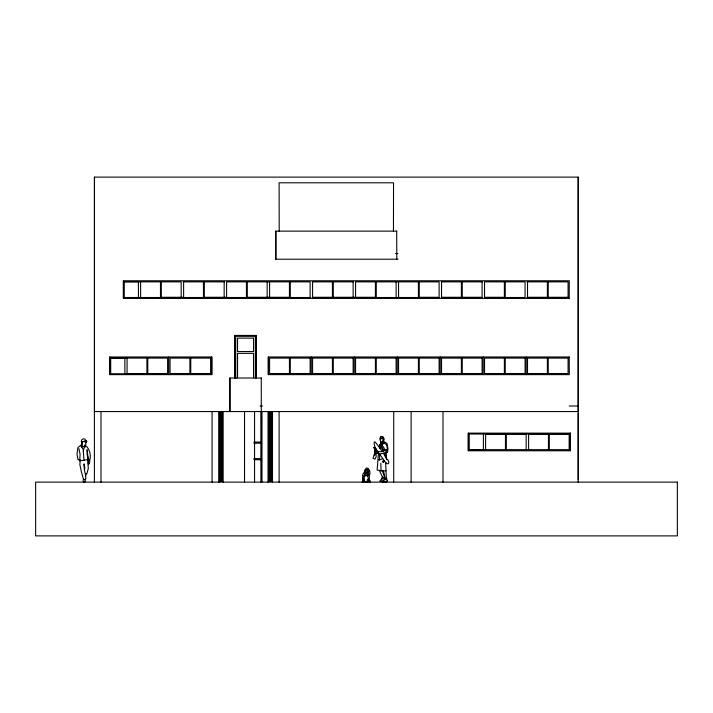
<?xml version="1.0" encoding="UTF-8"?>
<svg xmlns="http://www.w3.org/2000/svg" width="713" height="713" viewBox="0 0 713 713"><rect width="100%" height="100%" fill="white"/><g stroke="black" fill="none" stroke-linecap="round" stroke-linejoin="round"><path stroke-width="1.07" d="M380.831 463.165L381.036 470.972L386 470.856L386.348 477.63L387.426 481.498C386.143 482.113 381.749 483.2 382.275 480.972C386.785 479.261 384.004 474.074 383.38 470.838M81.754 444.502L77.931 447.541L77.004 454.056L78.047 459.823L79.758 459.493L81.068 460.607L84 460.411L83.296 451.124L84.348 447.096L85.48 446.882L84.473 445.117L84.348 447.096M382.418 451.579L375.466 442.229L374.272 441.9C373.407 446.276 377.302 452.104 379.539 454.038L385.635 462.559L386 470.856M85.97 441.757L85.72 444.93L85.043 445.277M383.46 441.712C384.441 439.627 383.986 434.957 380.385 436.873L380.457 437.363C379.2 439.52 381.054 444.547 383.095 440.376M365.769 471.65C364.931 475.01 368.737 472.273 367.347 471.418C366.134 473.165 369.156 474.662 368.701 470.17L367.953 469.412C365.252 467.184 364.664 480.535 364.655 473.584M362.293 482.015C365.493 480.25 360.154 474.974 364.29 472.567L364.637 470.277L366.402 468.031L368.229 468.352L369.584 470.696C371.402 474.43 366.678 479.564 369.111 482.015M86.22 441.739L86.041 442.55M381.009 470.651L377.141 470.054L378.451 453.53M383.434 446.641C387.132 453.174 379.423 451.338 377.917 451.677M376.562 449.448L376.446 453.085L375.154 453.12L374.637 450.046L375.314 450.785L375.065 452.425M386.063 457.47L384.699 453.005M364.29 472.567L364.468 474.377M368.96 477.879C369.86 483.512 373.657 481.943 362.026 482.015L362.792 481.159L362.632 477.505M88.02 457.639L87.12 449.725L87.155 454.947L88.768 459.76L88.02 463.646L88.269 468.646L86.915 473.521L85.408 473.851L85.89 478.771L84.526 479.724L83.528 479.386L81.38 471.792L79.883 464.716L80.221 460.286M387.195 450.473C388.353 439.832 378.229 442.318 383.986 450.803M374.913 452.3L373.006 458.316L374.993 459.101L376.206 456.632L376.054 453.165M374.771 448.593L373.817 447.853C375.386 445.028 375.074 451.133 374.967 448.441M367.551 479.207L366.901 482.015M379.69 454.261L379.45 459.965L378.255 459.635M367.551 476.489C368.594 476.694 366.83 477.434 367.248 476.159L367.293 475.259L366.117 475.259L365.386 474.118M82.485 441.9C82.084 443.807 80.961 447.301 84.089 446.463M383.202 438.736L383.139 440.081L383.942 438.985M88.171 457.924L87.378 459.689L84.018 460.215M382.391 438.424C380.394 439.449 382.23 437.265 383.701 438.896M380.02 448.236C381.063 445.331 382.248 450.037 383.505 451.071M86.425 473.521L85.48 476.034M81.059 445.313C80.56 447.506 84.063 448.45 83.296 451.124M383.496 480.678L385.466 479.002L384.913 478.058M84.045 441.142C86.665 439.707 88.733 442.63 84.357 441.445C82.619 441.106 80.239 444.137 81.71 439.832A4.233 3.69 90 0 1 83.234 438.914L84.571 438.932L86.015 440.572M382.979 478.156L382.578 477.291L381.829 477.781L382.311 478.165L381.5 479.68L380.118 480.838L380.287 481.542L382.052 481.605M380.314 448.646L380.323 447.416M81.799 445.785L82.031 447.265M374.387 455.286L374.922 453.406M79.758 459.493L80.079 454.315L78.92 448.682M384.316 442.96L383.906 441.712L381.437 442.871C381.696 444.395 379.574 449.35 379.699 445.866L380.929 442.452M368.764 473.138L368.389 475.241L369.53 475.803M376.517 450.972L376.544 449.965M365.805 475.063L364.129 477.434L364.735 482.015M378.959 446.748L380.582 443.727M380.992 438.459L379.993 438.878L381.232 438.459M386.74 478.619L385.466 479.002M366.072 473.298L365.43 473.619M85.221 441.659L85.4 442.613L85.756 441.766M368.38 474.626L366.446 475.268M83.448 479.181L83.038 481.025L83.84 482.104M384.155 449.992L385.813 449.448L387.524 450.634L387.4 451.757L385.599 452.826L379.539 454.038M380.617 443.949L379.343 445.723M84.401 469.876L84.794 467.986C83.047 456.124 84.339 473.111 85.408 473.851M374.717 450.126L374.931 449.154M369.076 481.747L370.199 481.132M380.457 437.363L382.052 436.766L383.033 437.354L383.193 438.629M84.874 482.104L85.417 479.323M382.542 443.495L381.651 444.261L381.437 442.871M382.658 458.646L379.45 459.965M377.516 451.017L376.517 451.053M367.765 481.542L368.425 481.533M386.366 452.96L387.658 451.694L387.952 448.807L387.141 443.718C382.266 438.718 383.006 446.57 380.448 446.846M387.409 481.025L383.514 481.836L380.109 481.07M363.354 479.902L364.557 479.466M376.428 449.226L374.619 449.288M380.894 480.036L383.336 477.817L384.904 477.862M87.423 459.145L88.109 463.022M384.218 450.669L384.975 450.447L386.883 452.095M375.154 449.11L376.321 449.056M88.154 463.976L89.499 463.646L89.776 459.76M88.768 459.76L89.633 459.814C91.612 456.516 89.268 447.327 85.097 445.429M94.401 411.561L578.252 411.561L578.252 177.118L94.401 177.118L94.401 482.122M396.793 231.128L275.762 231.128L275.762 259.202L398.006 259.202M395.528 253.534L397.899 253.534M124.267 281.867L181.173 281.867L181.173 297.303M183.214 281.867L224.372 281.867M312.241 281.867L353.398 281.867M441.267 281.867L482.425 281.867M526.916 281.867L568.074 281.867L568.074 297.508L526.916 297.508M568.074 297.303L548.235 297.303L548.235 281.867M180.995 297.508L124.267 297.508L124.267 281.662L138.42 281.662L138.42 297.508M183.214 297.508L224.372 297.508M226.6 297.508L310.021 297.508M312.241 297.508L353.398 297.508M355.627 297.508L439.048 297.508M441.267 297.508L482.425 297.508M484.653 297.508L524.697 297.508M569.295 298.399L123.367 298.399L123.367 280.77L569.295 280.77L569.206 298.399M109.811 356.99L211.823 356.99L211.823 374.628L109.811 374.628L109.811 356.99L109.9 374.628M569.295 356.99L268.284 356.99L268.284 374.628L569.295 374.628L569.206 356.99M110.702 358.095L167.617 358.095L167.617 373.737L110.702 373.737L110.702 357.89L124.864 357.89L124.864 373.737M355.35 358.095L482.318 358.095M526.862 358.095L568.074 358.095L568.074 373.532L526.862 373.532M167.617 373.532L147.778 373.532L147.778 358.095M355.35 373.532L482.318 373.532M261.35 378.006L229.844 378.006L229.844 411.561M260.049 405.991L262.536 405.991M569.206 405.991L578.163 405.991M569.152 434.235L549.313 434.235L549.313 449.662M253.864 442.087L261.582 442.087M253.837 443.192L261.582 443.192M469.252 449.662L569.152 449.662L569.152 434.021L469.252 434.021L469.252 449.867L483.405 449.867L483.405 434.021M253.837 458.619L261.582 458.619M253.864 459.725L261.582 459.725M219.586 481.23L222.215 481.23L222.251 412.462L219.586 412.462L219.586 482.122M376.455 452.915L378.443 453.628M382.391 438.486L383.549 438.976M79.722 461.044L79.259 459.635M364.512 476.534L362.73 475.687M385.635 462.559C389.093 466.498 390.234 460.491 386.419 458.958L383.442 453.165M81.852 444.172L81.701 442.559M384.592 477.728L382.426 470.892M386.214 452.568L386.678 459.359M379.378 470.455L382.578 477.291M367.694 473.325L368.051 474.02L368.568 473.69L368.211 472.425M381.125 444.796L380.858 442.033M375.056 453.334L375.091 454.832M578.252 413.362L578.252 479.617M578.163 177.118L578.163 482.122M570.186 433.13L570.186 450.768M548.44 449.662L548.44 434.235L528.6 434.235L528.6 449.662M548.235 358.095L548.235 373.532M547.361 281.867L547.361 297.303L527.522 297.303L527.522 281.867M547.361 358.095L547.361 373.532M527.522 358.095L527.522 373.532M526.212 356.99L526.212 374.628M526.158 449.662L526.158 434.235L506.319 434.235L506.319 449.662M525.08 297.303L525.08 281.867L484.528 281.867L484.528 297.303L504.376 297.303L504.376 281.867M505.455 449.662L505.455 434.235L485.606 434.235L485.606 449.662M505.241 281.867L505.241 297.303M505.241 358.095L505.241 373.532M504.376 358.095L504.376 373.532M483.227 356.99L483.227 374.628M482.095 281.867L482.095 297.303L462.256 297.303L462.256 281.867M482.095 358.095L482.095 373.532M468.352 433.13L468.352 450.768M462.256 358.095L462.256 373.532M461.382 281.867L461.382 297.303L441.543 297.303L441.543 281.867M461.382 358.095L461.382 373.532M442.996 411.561L442.996 482.122M441.543 358.095L441.543 373.532M440.242 356.99L440.242 374.628M439.11 358.095L439.11 373.532M419.271 281.867L419.271 297.303L439.11 297.303L439.11 281.867L355.564 281.867L355.564 297.303M419.271 358.095L419.271 373.532M418.397 281.867L418.397 297.303M418.397 358.095L418.397 373.532M411.116 411.561L411.116 482.122M398.558 281.867L398.558 297.303M398.558 358.095L398.558 373.532M397.248 356.99L397.248 374.628M396.704 231.128L396.793 259.202M396.116 281.867L396.116 297.303M396.116 358.095L396.116 373.532M393.728 411.561L393.728 482.122M393.451 231.431L393.54 182.795L279.113 182.795L279.202 231.431M376.277 281.867L376.277 297.303M376.277 358.095L376.277 373.532M375.403 281.867L375.403 297.303L312.579 297.303L312.579 281.867M375.412 358.095L375.412 373.532M355.564 358.095L355.564 373.532M354.263 356.99L354.263 374.628M353.131 281.867L353.131 297.303M333.292 281.867L333.292 297.303M333.292 358.095L333.292 373.532M332.418 281.867L332.418 297.303M332.418 358.095L332.418 373.532M312.579 358.095L312.579 373.532M311.269 356.99L311.269 374.628M310.137 297.303L310.137 281.867L226.6 281.867L226.6 297.303L204.328 297.303L204.328 281.867M310.146 358.095L310.146 373.532M290.298 281.867L290.298 297.303L247.313 297.303L247.313 281.867M290.298 358.095L290.298 373.532M289.433 281.867L289.433 297.303M289.433 358.095L289.433 373.532M279.113 411.561L279.113 482.122M275.851 231.128L275.851 259.202M272.509 411.561L272.509 482.122M269.594 281.867L269.594 297.303M268.373 356.99L268.373 374.628M268.052 411.561L268.052 482.122M267.152 281.867L267.152 297.303M261.983 411.561L261.983 482.122M261.261 378.006L261.359 482.122M261.083 411.561L261.083 482.122M256.332 378.425L256.332 335.431L234.862 335.431L234.862 378.425M256.243 335.431L256.243 378.425M255.352 378.469L255.352 336.331L235.762 336.331L235.762 378.469M254.568 411.561L254.568 482.122M253.561 377.774L253.561 353.354L237.554 353.354L237.554 377.774M246.44 281.867L246.44 297.303M244.532 411.561L244.532 482.122M234.951 335.431L234.951 378.425M229.934 378.006L229.934 411.561M224.167 281.867L224.167 297.303M223.151 411.561L223.151 482.122M218.686 411.561L218.686 482.122M212.082 411.561L212.082 482.122M211.734 356.99L211.734 374.628M203.455 281.867L203.455 297.303M190.763 358.095L190.763 373.532M189.89 358.095L189.89 373.532M183.615 281.867L183.615 297.303L161.334 297.303L161.334 281.867M168.749 356.99L168.749 374.628M160.47 281.867L160.47 297.303M146.905 358.095L146.905 373.532L127.066 373.532L127.066 358.095M140.621 281.867L140.621 297.303M123.465 280.77L123.465 298.399M100.996 411.561L100.996 482.122M94.49 177.118L94.49 411.561M221.36 413.362L221.324 480.33L220.477 480.33L220.477 413.362L221.36 413.362M382.783 461.24C383.327 464.653 385.278 459.217 382.783 461.24M383.71 461.748C382.899 463.602 382.667 459.573 383.71 461.748M374.129 447.612L374.566 448.432L374.129 447.612M368.175 470.143L367.587 470.036L368.175 470.143M366.839 470.036L366.036 469.983L366.839 470.036M368.38 479.225L367.917 479.154L368.38 479.225M253.561 338.122L237.554 338.122L237.554 351.554L253.561 351.554L253.561 338.122M210.602 358.095L170.05 358.095L170.05 373.532L210.602 373.532L210.602 358.095M353.131 358.095L269.594 358.095L269.594 373.532L353.131 373.532L353.131 358.095M525.089 358.095L484.537 358.095L484.537 373.532L525.089 373.532L525.089 358.095M271.617 412.462L268.944 412.462L268.944 481.23L271.617 481.23L271.617 412.462M270.717 413.362L269.844 413.362L269.844 480.33L270.717 480.33L270.717 413.362M570.284 433.13L468.263 433.13L468.263 450.768L570.284 450.768L570.284 433.13M677.35 482.122L35.65 482.122L35.65 535.882L677.35 535.882L677.35 482.122"/></g></svg>
